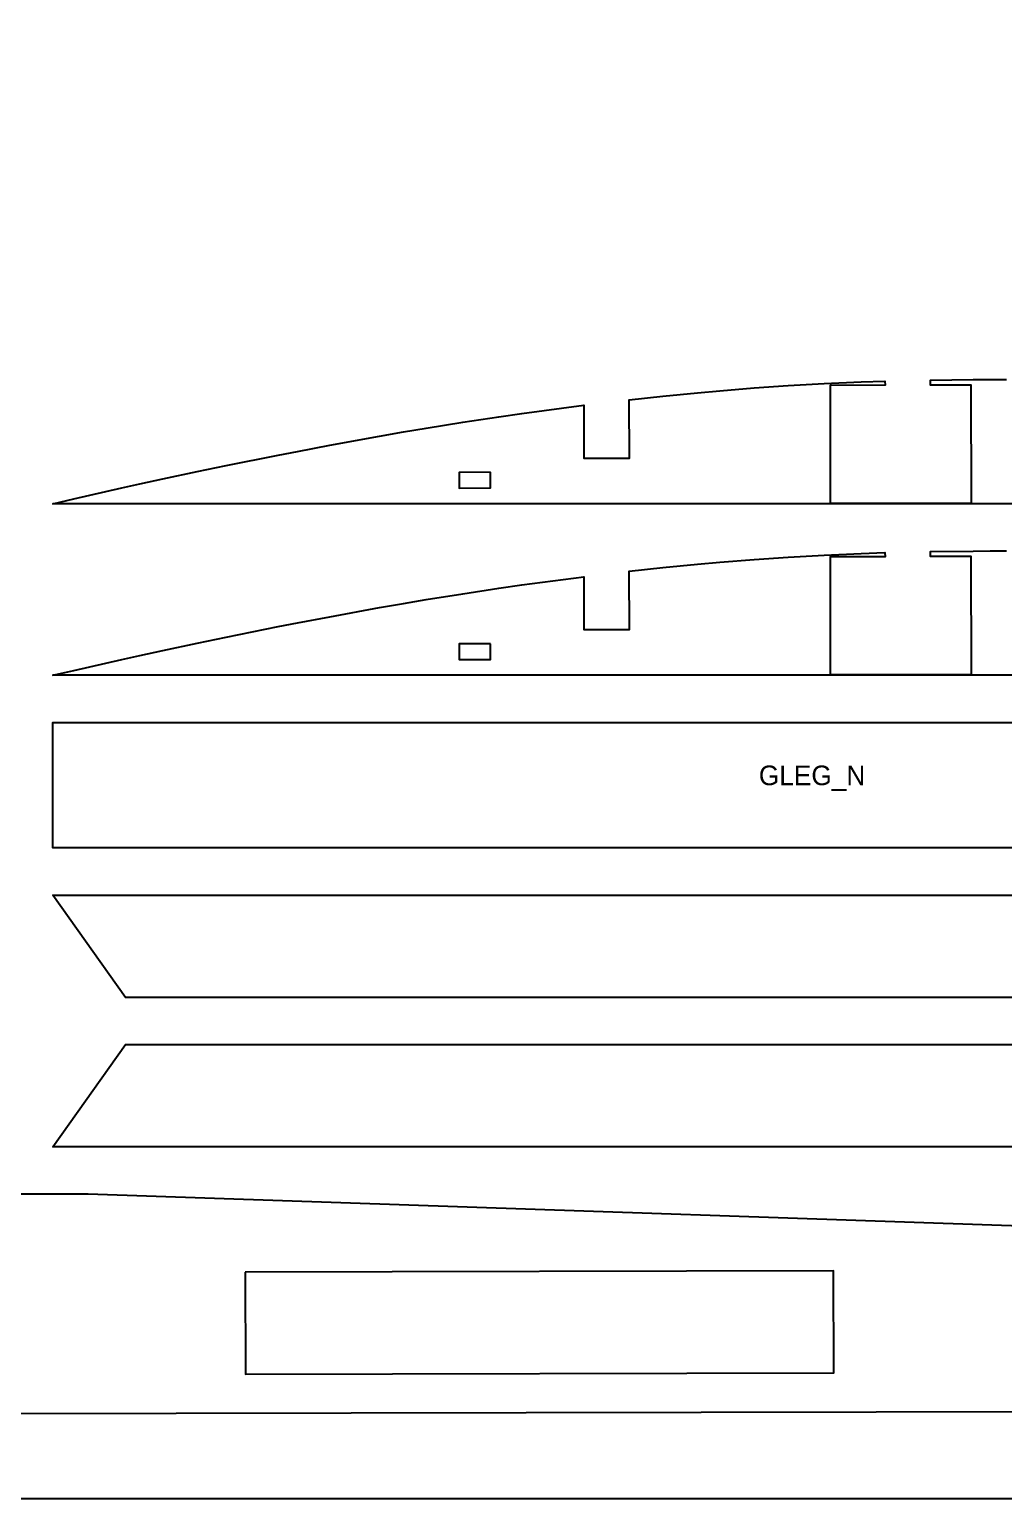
# Model space of a CAD drawing. Header units: millimetres. Extents: x 0 to 2438, y 0 to 1219.
# Drawn here: x 727.5 to 851.7, y 0 to 187.2 of the extents above; entities that cross this region are included whole.
import ezdxf

# ---------------------------------------------------------------- set-up
doc = ezdxf.new("R2010")
doc.units = ezdxf.units.MM
for name, color, linetype in [('CUT_AIRCRAFT', 7, 'Continuous'), ('LABEL_DO_NOT_CUT', 3, 'Continuous'), ('STOCK_DO_NOT_CUT', 8, 'Continuous')]:
    doc.layers.add(name, color=color, linetype=linetype)

msp = doc.modelspace()

# ---------------------------------------------------------------- linework, layer by layer
at = {"layer": 'CUT_AIRCRAFT'}
for points in [[(854.5, 126.77), (847.38, 126.77), (845.08, 126.77), (844.52, 126.77), (843.65, 126.78), (842.85, 126.78), (831.18, 126.78), (824.61, 126.77), (816.7, 126.77), (813.6, 126.77), (812.08, 126.77), (811.29, 126.77), (810.93, 126.77), (809.62, 126.77), (807.76, 126.77), (797.19, 126.77), (787.65, 126.77), (768.82, 126.77), (751.09, 126.77), (730.49, 126.76), (733.15, 127.39), (739.28, 128.78), (741.57, 129.29), (744.48, 129.93), (748.86, 130.87), (752.58, 131.64), (759.19, 132.97), (761.65, 133.45), (765.77, 134.24), (772.11, 135.39), (775.17, 135.92), (778.09, 136.41), (782.73, 137.15), (787.33, 137.85), (790.28, 138.27), (798.17, 139.32), (798.18, 132.59), (803.98, 132.59), (803.97, 140.01), (808.24, 140.48), (812.68, 140.92), (815.52, 141.18), (819.89, 141.53), (824.23, 141.83), (828.81, 142.09), (833.51, 142.3), (836.56, 142.4), (836.57, 141.87), (829.56, 141.86), (829.59, 126.86), (847.59, 126.89), (847.56, 141.89), (842.37, 141.88), (842.36, 142.54), (847.81, 142.6), (849.98, 142.61), (852.06, 142.61)], [(854.5, 104.91), (847.38, 104.92), (845.08, 104.92), (844.52, 104.92), (843.65, 104.92), (842.85, 104.92), (831.18, 104.92), (824.61, 104.92), (816.7, 104.92), (813.6, 104.92), (812.08, 104.92), (811.29, 104.92), (810.93, 104.92), (809.62, 104.92), (807.76, 104.92), (797.19, 104.92), (787.65, 104.92), (768.82, 104.92), (751.09, 104.91), (730.49, 104.91), (733.15, 105.54), (739.28, 106.93), (741.57, 107.44), (744.48, 108.08), (748.86, 109.01), (752.58, 109.79), (759.19, 111.12), (761.65, 111.6), (765.77, 112.38), (772.11, 113.53), (775.17, 114.07), (778.09, 114.55), (782.73, 115.3), (787.33, 116), (790.28, 116.42), (798.17, 117.47), (798.18, 110.74), (803.98, 110.74), (803.97, 118.16), (808.24, 118.63), (812.68, 119.07), (815.52, 119.32), (819.89, 119.68), (824.23, 119.98), (828.81, 120.24), (833.51, 120.45), (836.56, 120.55), (836.57, 120.02), (829.56, 120.01), (829.59, 105.01), (847.59, 105.04), (847.56, 120.04), (842.37, 120.03), (842.36, 120.69), (847.81, 120.75), (849.98, 120.76), (852.06, 120.76)], [(214.98, 38.84), (734.98, 38.84), (888.58, 33.59)], [(880.04, 11.12), (300.04, 10)]]:
    msp.add_lwpolyline(points, dxfattribs=at)
for points in [[(786.28, 130.78), (782.28, 130.77), (782.29, 128.77), (786.29, 128.78)], [(786.28, 108.93), (782.28, 108.92), (782.29, 106.92), (786.29, 106.93)], [(910.49, 98.91), (910.49, 82.91), (730.49, 82.91), (730.49, 98.91)], [(968.56, 76.91), (977.84, 63.87), (739.76, 63.87), (730.49, 76.91)], [(977.84, 57.87), (968.56, 44.84), (730.49, 44.84), (739.76, 57.87)], [(755, 28.87), (755.03, 15.87), (830.03, 16.02), (830, 29.02)]]:
    msp.add_lwpolyline(points, close=True, dxfattribs=at)
at = {"layer": 'STOCK_DO_NOT_CUT'}
msp.add_lwpolyline([(0, 0), (2438.4, 0), (2438.4, 1219.2), (0, 1219.2)], close=True, dxfattribs=at)

# ---------------------------------------------------------------- texts
at = {"layer": 'LABEL_DO_NOT_CUT'}
msp.add_text('GLEG_N', height=2.5, dxfattribs=at).set_placement((820.49, 90.91))

doc.saveas('drawing.dxf')
